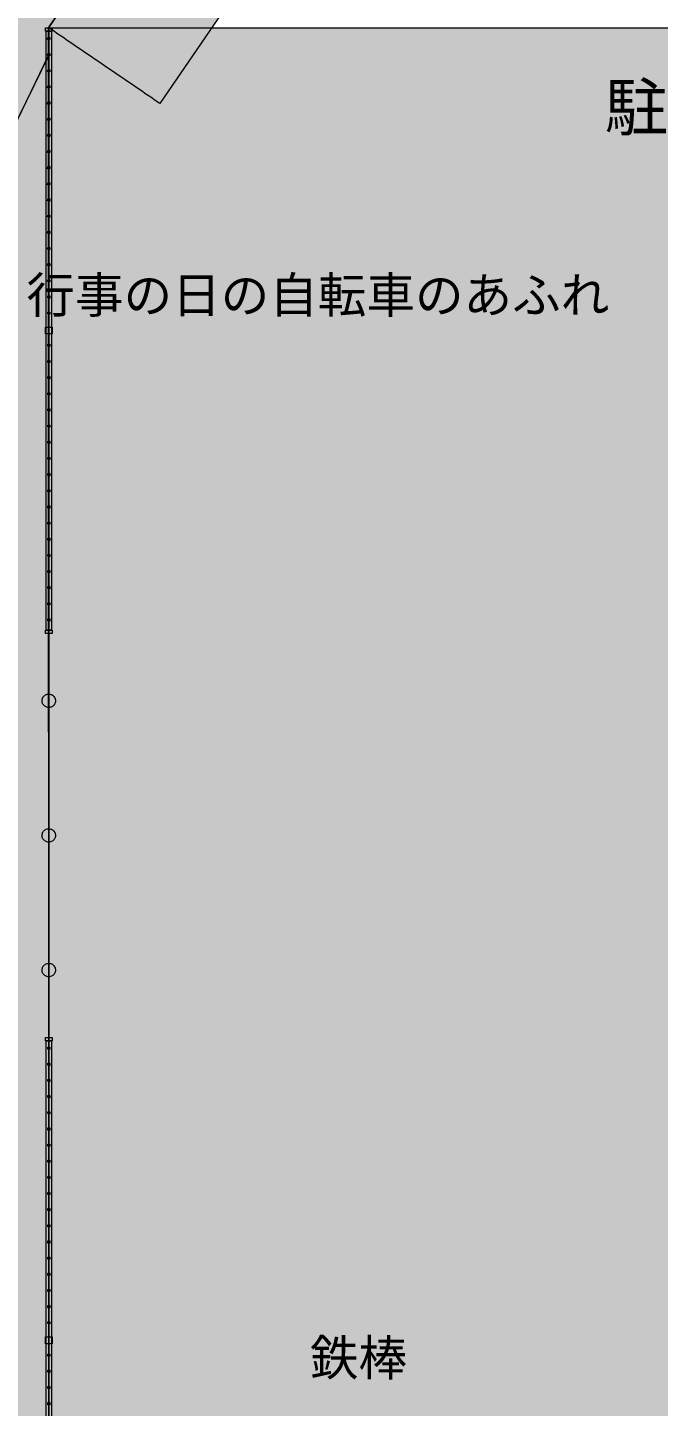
# Model space of a CAD drawing. Header units: millimetres. Extents: x -146962 to 322503, y -183624 to 284367.
# Drawn here: x 55445 to 60133, y 31159 to 41401 of the extents above; entities that cross this region are included whole.
import ezdxf

# ---------------------------------------------------------------- set-up
doc = ezdxf.new("R2010")
doc.units = ezdxf.units.MM
for name, color, linetype, lineweight in [('06_部屋の色', 8, 'Continuous', 0), ('30_敷地・外構', 8, 'Continuous', 9), ('60_部屋名・面積', 7, 'Continuous', 13)]:
    doc.layers.add(name, color=color, linetype=linetype, lineweight=lineweight)
doc.styles.add('JP', font='NotoSansCJKjp-Regular.otf')

msp = doc.modelspace()

# ---------------------------------------------------------------- hatches: boundary and pattern name
at = {"layer": '06_部屋の色'}
msp.add_hatch(color=8, dxfattribs=at).paths.add_polyline_path([(55602, 41399), (72499, 66190), (73325, 65623), (56429, 40831)])
at = {"layer": '30_敷地・外構'}
h = msp.add_hatch(color=8, dxfattribs=at)
h.paths.add_polyline_path([(-146962, 100544), (-108820, 189230), (-89283, 219877), (-87725, 222013), (-1960, 282350), (173184, 284367), (239072, 242938), (278732, 206219), (322503, 161507), (317095, -23425), (276188, -120904), (271912, -124752), (168970, -173180), (164529, -174704), (127796, -180333), (116091, -181839), (95830, -183624), (64542, -179082), (39436, -174835), (16841, -169718), (9303, -167782), (-59261, -128453), (-89342, -103738), (-132033, -30896), (-136480, -13512), (-141643, 9224), (-142349, 13012)])
h.paths.add_polyline_path([(85595, 85407), (55599, 41400), (55600, 29403), (10600, 29406), (10598, 1220), (163596, 1211), (163597, 29397), (118597, 29399), (118601, 85402)], flags=0)
h = msp.add_hatch(color=8, dxfattribs=at)
h.paths.add_polyline_path([(-122840, 122342), (-124832, 122200), (-125382, 127185), (-119143, 127611), (-110204, 126060), (-101386, 139829), (-111815, 146871), (-125387, 127191), (-128303, 127483), (-112865, 149880), (-97949, 139821), (-106558, 126363), (-96155, 124558), (-84181, 143578), (-81225, 142196), (-92705, 123956), (-85846, 122758), (-73839, 118944), (-70247, 120728), (-33699, 176217), (-24629, 169820), (-24100, 170888), (-27029, 174727), (-57116, 196500), (-72067, 207856), (-85148, 217060), (-84173, 218398), (-71137, 209025), (-56225, 197700), (-26154, 175940), (-20805, 169526), (-15970, 162255), (-12465, 158611), (-6134, 155824), (3424, 152451), (17670, 141847), (27443, 134457), (31782, 127735), (35710, 124737), (44841, 118867), (53137, 112269), (69058, 98454), (76931, 96076), (84316, 96975), (105584, 97704), (108980, 99628), (111620, 98947), (128503, 110998), (139073, 119227), (141070, 121111), (142079, 120500), (153772, 135698), (164346, 148204), (186381, 173802), (201679, 193130), (206641, 199176), (222524, 219930), (233590, 234002), (233380, 235652), (233479, 239339), (236017, 238953), (239434, 235443), (244858, 229058), (246428, 227145), (247785, 225733), (250143, 223717), (257187, 217859), (260140, 215050), (266581, 208738), (268525, 207422), (269565, 206786), (273555, 203995), (275243, 202635), (273766, 200330), (249472, 171828), (244460, 168467), (219590, 134888), (219281, 130289), (222309, 127382), (218328, 122378), (201013, 135474), (205076, 139748), (209934, 136395), (214219, 137154), (239075, 170297), (245309, 174359), (262141, 194027), (264348, 196656), (264229, 202071), (260868, 200548), (254364, 197480), (239220, 189107), (237483, 188497), (235341, 188181), (232949, 188066), (226535, 188210), (218404, 187803), (215398, 187511), (203373, 188731), (197600, 180155), (208370, 176073), (207498, 173759), (196008, 178107), (167764, 145281), (157252, 132853), (148185, 121295), (146164, 118673), (139513, 111902), (132794, 105977), (126709, 101170), (116615, 94169), (117216, 92845), (224067, 96365), (282091, 96336), (282085, 91837), (240329, 91869), (237220, 88796), (231844, 89407), (229114, 91872), (224145, 91875), (162162, 89837), (118595, 88297), (118595, 85402), (85595, 85407), (55599, 41400), (55599, 41185), (50893, 31639), (49834, 29018), (49720, 26021), (53022, -14688), (60478, -14422), (115138, -13511), (181453, -12083), (276538, -9682), (281614, -9606), (282929, -20581), (297016, -54962), (193104, -65584), (200361, -105231), (160998, -112555), (160161, -111647), (154190, -113445), (158337, -127436), (163073, -143732), (181853, -141520), (205595, -139015), (210124, -137839), (211550, -143661), (206667, -144936), (182518, -147474), (139395, -153205), (83173, -161461), (44137, -168144), (40406, -169927), (39608, -168897), (39070, -161841), (42125, -161348), (68065, -156897), (70645, -152915), (66737, -133729), (64071, -132402), (26005, -137992), (24370, -139710), (28757, -161918), (24809, -162567), (19137, -133831), (8512, -91546), (28215, -85921), (53537, -79663), (55226, -77298), (49956, -51470), (48593, -51027), (9510, -63985), (-19962, -72602), (-21528, -75423), (-6279, -135803), (-3999, -137744), (7150, -135421), (8162, -140310), (-6567, -143375), (-10374, -144379), (-11854, -139604), (-10624, -136902), (-26629, -73581), (-48815, -79462), (-49837, -81182), (-40029, -120653), (-44856, -121939), (-56410, -124323), (-57251, -121436), (-45576, -119031), (-56089, -76730), (-39531, -72346), (-37923, -68894), (-46709, -35631), (-102000, -43658), (-105929, -33122), (-46872, -24546), (-1154, -19167), (27095, -16439), (42358, -15519), (38408, 25464), (-22859, 20441), (-23717, 21532), (-60469, 18590), (-102973, 14487), (-124083, 12096), (-119214, -9343), (-114511, -27726), (-127364, -28973), (-131620, -12338), (-136746, 10236), (-137373, 13602), (-126279, 19582), (-125070, 17897), (-123155, 16402), (-105268, 18774), (-104118, 19689), (-93960, 78887), (-95519, 80946), (-111933, 83204), (-124616, 83581), (-136706, 82580), (-139787, 86332), (-124722, 87569), (-111598, 87186), (-94975, 84902), (-92612, 86731), (-87794, 114846), (-89223, 117261)])
h.paths.add_polyline_path([(225182, -56783), (284989, -50673), (287562, -46378), (277941, -22905), (275078, -20717), (216863, -22176), (215664, -23104), (222063, -54340)], flags=0)
h.paths.add_polyline_path([(145209, -145838), (157735, -144361), (152794, -129298), (148705, -115096), (137911, -118346), (143251, -144536)], flags=0)
h.paths.add_polyline_path([(136284, -110372), (138299, -112052), (159905, -106658), (191999, -100688), (193135, -99034), (190969, -87200), (189289, -86594), (135556, -97036), (133840, -98421)], flags=0)
h.paths.add_polyline_path([(195030, -59862), (216356, -57682), (217593, -54905), (211268, -24011), (208840, -22386), (186398, -22950), (184934, -24919), (191038, -56316)], flags=0)
h.paths.add_polyline_path([(132544, -92039), (134797, -93114), (188522, -82666), (189881, -81278), (187580, -68699), (185199, -67623), (131889, -79028), (130194, -80532)], flags=0)
h.paths.add_polyline_path([(102465, -104937), (111199, -148494), (113544, -150947), (137191, -147470), (138854, -145428), (122666, -66131), (119622, -64605), (97267, -69109), (95375, -71198)], flags=0)
h.paths.add_polyline_path([(128809, -73747), (131053, -75123), (184162, -63762), (186036, -61148), (183557, -50881), (180348, -48904), (128824, -59813), (126498, -62400)], flags=0)
h.paths.add_polyline_path([(63486, -77828), (78685, -152327), (83334, -155386), (105358, -152150), (107284, -149246), (98548, -105738), (91864, -73932), (87711, -71038), (65111, -75591)], flags=0)
h.paths.add_polyline_path([(118963, -25496), (124624, -53258), (126594, -54159), (180534, -42733), (181967, -41045), (179057, -26066), (176230, -23190), (120221, -24398)], flags=0)
h.paths.add_polyline_path([(58587, -53819), (61407, -67641), (63929, -69711), (118434, -58732), (120711, -56529), (118285, -44668), (115794, -43121), (60393, -51483)], flags=0)
h.paths.add_polyline_path([(46736, -85456), (43965, -88200), (52258, -127447), (55020, -128685), (63345, -127459), (64954, -125018), (56893, -85496), (54498, -83540)], flags=0)
h.paths.add_polyline_path([(14943, -96639), (20401, -118372), (22056, -124774), (23707, -131518), (25271, -133057), (46385, -129954), (48360, -125912), (40545, -88924), (37345, -87786), (29246, -89790), (17168, -93231)], flags=0)
h.paths.add_polyline_path([(54429, -33440), (56958, -45829), (59129, -47633), (115195, -39174), (116670, -36741), (114493, -26063), (112866, -24538), (61344, -25405)], flags=0)
h.paths.add_polyline_path([(235372, 230630), (225283, 217786), (209376, 197000), (205162, 190545), (215404, 189519), (218263, 189788), (226506, 190208), (232928, 190057), (235150, 190168), (237005, 190443), (238395, 190936), (253419, 199238), (260834, 203051), (264164, 204698), (264130, 206248), (257712, 212542), (254863, 215242), (247889, 221045), (245375, 223185), (243808, 224829), (242180, 226814), (238965, 230598)], flags=0)
h.paths.add_polyline_path([(40154, -26667), (27953, -27402), (5, -30088), (-41705, -35004), (-33405, -66437), (-29267, -69320), (-13378, -65474), (8112, -59196), (24963, -54124), (48878, -46196), (46431, -34216)], flags=0)
h.paths.add_polyline_path([(49749, -13568), (46401, 24617), (46356, 25022), (45934, 25762), (44759, 25638), (44615, 24324), (48074, -13712), (48399, -14089), (48716, -14273), (49597, -14189)], flags=0)
h.paths.add_polyline_path([(13313, 83539), (-11020, 81543), (-51867, 87357), (-49675, 101276), (-51862, 105662), (-80080, 114639), (-83002, 113216), (-98348, 23771), (-95271, 21401), (-67295, 24104), (-63732, 28825), (-58422, 59546), (-27098, 57308), (-23877, 56700), (-21883, 54553), (-22150, 52965), (-25677, 30137), (-23458, 27732), (20413, 31336), (31852, 33878), (45490, 35375), (47009, 38229), (50204, 43610), (51949, 46385), (57490, 53765), (66058, 64695), (66380, 65742), (67278, 67060), (66870, 67338), (66891, 67407), (64467, 69581), (76437, 85728), (72211, 88864), (70767, 90241), (69882, 90594), (68035, 91964), (67671, 91474), (65362, 92394), (54375, 101925), (50712, 100952), (39311, 81961)], flags=0)
h.paths.add_polyline_path([(12444, 134254), (-8795, 105401), (-11563, 90338), (-9670, 87668), (13248, 89539), (36045, 88158), (47154, 106671), (46396, 108693), (40761, 113176), (31691, 119010), (26565, 122909), (22234, 129625), (15465, 134741)], flags=0)
h.paths.add_polyline_path([(-26436, 51409), (-28724, 53421), (-53473, 55192), (-55383, 53692), (-59796, 28142), (-57139, 25019), (-32200, 27021), (-29883, 29065)], flags=0)
h.paths.add_polyline_path([(-17578, 90718), (-14442, 107850), (7616, 137814), (5557, 142137), (90, 146204), (-9026, 149430), (-12217, 147378), (-42765, 106598), (-44666, 94551), (-42881, 92133), (-20518, 88952)], flags=0)
h.paths.add_polyline_path([(-67942, 117884), (-67357, 116880), (-50453, 111510), (-44925, 114539), (-13829, 156074), (-19709, 162068), (-31002, 170041), (-33951, 169484)], flags=0)
at = {"layer": '30_敷地・外構', "true_color": 0xefe9de}
for points in [[(55602, 41395), (55603, 40399), (55603, 37900), (55603, 36650), (55603, 35401), (55603, 34151), (55603, 32901), (55603, 30402), (55487, 29402), (54902, 29402), (54318, 29403), (53148, 29403), (51979, 29403), (50810, 29403), (50226, 29403), (50048, 29543), (50142, 29775), (50237, 30008), (50331, 30241), (50425, 30474), (50519, 30707), (50613, 30940), (50707, 31173), (50801, 31406), (50895, 31639), (51876, 33627), (52366, 34622), (52856, 35616), (53346, 36610), (53836, 37605), (54327, 38599), (54817, 39593), (55307, 40587), (55601, 41193), (55602, 41260), (55602, 41327)], [(55603, 38399), (55603, 39399), (55602, 40399), (55602, 41399), (59602, 41399), (60602, 41399), (65601, 41400), (66601, 41400), (67601, 41400), (67601, 40400), (67601, 39400), (67601, 38400), (67602, 37400), (67602, 36400), (67602, 35400), (67602, 34400), (67602, 33401), (67602, 31401), (67602, 30401), (67602, 29401), (66602, 29401), (65602, 29401), (63602, 29401), (62602, 29401), (61603, 29401), (60603, 29401), (59603, 29400), (57603, 29400), (55603, 29400), (55603, 37399)]]:
    msp.add_hatch(color=8, dxfattribs=at).paths.add_polyline_path(points)

# ---------------------------------------------------------------- linework, layer by layer
at = {"layer": '30_敷地・外構'}
for points in [[(224145, 91875), (162162, 89837), (118595, 88297), (118595, 85402), (85595, 85407), (55599, 41400), (55599, 41185), (50893, 31639), (49834, 29018), (49720, 26021), (53022, -14688), (60478, -14422), (115138, -13511), (181453, -12083)], [(85595, 85407), (55599, 41400), (55600, 29403), (10600, 29406), (10598, 1220), (163596, 1211), (163597, 29397), (118597, 29399), (118601, 85402), (85595, 85407)], [(118598, 85399), (118594, 29396), (55603, 29400), (55602, 41399), (85596, 85404), (118598, 85399)], [(55602, 41399), (56306, 42432), (57010, 43465), (57714, 44498), (58419, 45531), (59123, 46564), (59827, 47596), (60531, 48629), (61235, 49662), (61939, 50695), (62643, 51728), (63347, 52761), (64051, 53794), (64755, 54827), (65459, 55859), (66163, 56892)], [(57133, 41869), (56429, 40836), (56394, 40859), (56360, 40883), (56325, 40906), (56291, 40930), (56257, 40953), (56222, 40977), (56188, 41000), (56153, 41024), (56119, 41047), (56084, 41071), (56050, 41094), (56016, 41117), (55981, 41141), (55947, 41164), (55912, 41188), (55878, 41211), (55843, 41235), (55809, 41258), (55775, 41282), (55740, 41305), (55706, 41329), (55671, 41352), (55637, 41376), (55602, 41399)], [(55602, 41395), (55603, 40399), (55603, 37900), (55603, 36650), (55603, 35401), (55603, 34151), (55603, 32901), (55603, 30402), (55487, 29402), (54902, 29402)], [(55307, 40587), (55601, 41193), (55602, 41260), (55602, 41327), (55602, 41395)], [(55577, 41379), (55577, 41381), (55577, 41384), (55577, 41386), (55577, 41390), (55577, 41392), (55577, 41394), (55577, 41396), (55577, 41398), (55577, 41400), (55582, 41400), (55586, 41400), (55590, 41400), (55594, 41400), (55602, 41400), (55607, 41400), (55611, 41400), (55615, 41400), (55619, 41400), (55623, 41400), (55627, 41400), (55627, 41398), (55627, 41396), (55627, 41394), (55627, 41392), (55627, 41388), (55627, 41386), (55627, 41381), (55627, 41379), (55627, 41375), (55623, 41375), (55619, 41375), (55615, 41375), (55611, 41375), (55607, 41375), (55602, 41375), (55598, 41375), (55594, 41375), (55590, 41375), (55586, 41375), (55582, 41375), (55577, 41375), (55577, 41379)], [(55603, 38399), (55603, 39399), (55602, 40399), (55602, 41399), (59602, 41399), (60602, 41399), (65601, 41400), (66601, 41400), (67601, 41400), (67601, 40400), (67601, 39400), (67601, 38400), (67602, 37400), (67602, 36400), (67602, 35400), (67602, 34400), (67602, 33401), (67602, 31401), (67602, 30401)], [(55599, 41375), (55602, 41375), (55609, 41375), (55612, 41375), (55616, 41375), (55622, 41375), (55622, 41004), (55622, 40634), (55622, 40263), (55623, 39892), (55623, 39521), (55623, 39150), (55623, 38779), (55623, 38409), (55623, 38038), (55623, 37667), (55623, 37296), (55623, 36925), (55603, 36925), (55599, 36925), (55596, 36925), (55583, 36925), (55583, 37296), (55582, 41375), (55589, 41375), (55592, 41375), (55596, 41375), (55599, 41375)], [(55599, 41375), (55602, 41375), (55609, 41375), (55612, 41375), (55616, 41375), (55622, 41375), (55622, 41004), (55622, 40634), (55622, 40263), (55623, 39892), (55623, 39521), (55623, 39150), (55623, 38779), (55623, 38409), (55623, 38038), (55623, 37667), (55623, 37296), (55623, 36925), (55603, 36925), (55599, 36925), (55596, 36925), (55583, 36925), (55583, 37296), (55582, 41375), (55589, 41375), (55592, 41375), (55596, 41375), (55599, 41375)], [(55594, 41312), (55594, 41315), (55596, 41328), (55597, 41328), (55598, 41328), (55601, 41328), (55602, 41328), (55604, 41328), (55606, 41328), (55608, 41328), (55609, 41328), (55610, 41328), (55610, 41327), (55610, 41326), (55610, 41323), (55610, 41322), (55610, 41315), (55610, 41314), (55610, 41312), (55609, 41312), (55608, 41312), (55606, 41312), (55605, 41312), (55604, 41312), (55602, 41312), (55601, 41312), (55598, 41312), (55597, 41312), (55596, 41312), (55594, 41312)], [(55601, 41208), (55602, 41208), (55608, 41208), (55609, 41208), (55610, 41208), (55610, 41204), (55610, 41203), (55610, 41202), (55610, 41200), (55610, 41192), (55594, 41194), (55596, 41208), (55597, 41208), (55598, 41208), (55601, 41208)], [(55601, 41088), (55604, 41088), (55605, 41088), (55608, 41088), (55609, 41088), (55610, 41088), (55610, 41087), (55610, 41086), (55610, 41084), (55610, 41083), (55610, 41082), (55610, 41079), (55610, 41078), (55610, 41076), (55610, 41075), (55610, 41074), (55610, 41072), (55594, 41074), (55596, 41088), (55597, 41088), (55598, 41088), (55600, 41088), (55601, 41088)], [(55594, 40952), (55594, 40955), (55596, 40968), (55597, 40968), (55598, 40968), (55600, 40968), (55601, 40968), (55604, 40968), (55605, 40968), (55608, 40968), (55609, 40968), (55610, 40968), (55610, 40962), (55610, 40958), (55610, 40952), (55609, 40952), (55608, 40952), (55605, 40952), (55604, 40952), (55602, 40952), (55601, 40952), (55598, 40952), (55597, 40952), (55596, 40952), (55594, 40952)], [(55594, 40832), (55594, 40835), (55596, 40848), (55597, 40848), (55598, 40848), (55600, 40848), (55601, 40848), (55602, 40848), (55604, 40848), (55608, 40848), (55609, 40848), (55610, 40848), (55610, 40844), (55610, 40843), (55610, 40842), (55610, 40840), (55610, 40839), (55610, 40836), (55610, 40832), (55609, 40832), (55608, 40832), (55606, 40832), (55605, 40832), (55602, 40832), (55601, 40832), (55600, 40832), (55598, 40832), (55597, 40832), (55596, 40832), (55594, 40832)], [(55602, 40728), (55604, 40728), (55606, 40728), (55608, 40728), (55610, 40728), (55610, 40726), (55610, 40724), (55610, 40723), (55610, 40722), (55610, 40720), (55610, 40719), (55610, 40718), (55610, 40716), (55610, 40715), (55610, 40712), (55594, 40714), (55596, 40728), (55597, 40728), (55598, 40728), (55602, 40728)], [(55601, 40608), (55602, 40608), (55604, 40608), (55605, 40608), (55606, 40608), (55608, 40608), (55609, 40608), (55610, 40608), (55610, 40606), (55610, 40604), (55610, 40602), (55610, 40599), (55610, 40598), (55610, 40596), (55610, 40595), (55610, 40592), (55594, 40594), (55596, 40608), (55597, 40608), (55598, 40608), (55600, 40608), (55601, 40608)], [(55601, 40488), (55602, 40488), (55604, 40488), (55605, 40488), (55608, 40488), (55609, 40488), (55610, 40488), (55610, 40483), (55610, 40482), (55610, 40480), (55610, 40479), (55610, 40472), (55594, 40474), (55596, 40488), (55597, 40488), (55598, 40488), (55600, 40488), (55601, 40488)], [(55594, 40352), (55594, 40355), (55596, 40368), (55597, 40368), (55601, 40368), (55602, 40368), (55604, 40368), (55606, 40368), (55608, 40368), (55609, 40368), (55610, 40368), (55610, 40367), (55610, 40364), (55610, 40363), (55610, 40362), (55610, 40360), (55610, 40359), (55610, 40358), (55610, 40354), (55610, 40352), (55609, 40352), (55608, 40352), (55605, 40352), (55604, 40352), (55601, 40352), (55600, 40352), (55598, 40352), (55597, 40352), (55596, 40352), (55594, 40352)], [(55594, 40232), (55594, 40235), (55596, 40248), (55597, 40248), (55598, 40248), (55601, 40248), (55602, 40248), (55604, 40248), (55605, 40248), (55606, 40248), (55608, 40248), (55609, 40248), (55610, 40248), (55610, 40247), (55610, 40246), (55610, 40244), (55610, 40243), (55610, 40242), (55610, 40239), (55610, 40238), (55610, 40236), (55610, 40235), (55610, 40234), (55610, 40232), (55609, 40232), (55608, 40232), (55606, 40232), (55605, 40232), (55604, 40232), (55602, 40232), (55601, 40232), (55598, 40232), (55597, 40232), (55596, 40232), (55594, 40232)], [(55601, 40128), (55602, 40128), (55608, 40128), (55609, 40128), (55610, 40128), (55610, 40127), (55610, 40122), (55610, 40120), (55610, 40116), (55610, 40115), (55610, 40112), (55594, 40114), (55596, 40128), (55598, 40128), (55601, 40128)], [(55601, 40008), (55604, 40008), (55605, 40008), (55607, 40008), (55608, 40008), (55609, 40008), (55610, 40008), (55610, 40004), (55610, 40003), (55610, 40002), (55610, 40000), (55610, 39998), (55610, 39992), (55594, 39994), (55596, 40008), (55597, 40008), (55598, 40008), (55600, 40008), (55601, 40008)], [(55601, 39888), (55603, 39888), (55607, 39888), (55608, 39888), (55609, 39888), (55610, 39888), (55610, 39887), (55610, 39886), (55610, 39884), (55610, 39883), (55610, 39876), (55610, 39875), (55610, 39872), (55594, 39874), (55596, 39888), (55597, 39888), (55598, 39888), (55600, 39888), (55601, 39888)], [(55601, 39768), (55603, 39768), (55604, 39768), (55605, 39768), (55609, 39768), (55610, 39768), (55610, 39767), (55610, 39766), (55610, 39764), (55610, 39763), (55610, 39762), (55610, 39754), (55610, 39752), (55594, 39754), (55596, 39768), (55597, 39768), (55598, 39768), (55600, 39768), (55601, 39768)], [(55601, 39648), (55604, 39648), (55607, 39648), (55608, 39648), (55609, 39648), (55610, 39648), (55610, 39647), (55610, 39646), (55610, 39644), (55610, 39643), (55610, 39642), (55610, 39640), (55610, 39635), (55610, 39634), (55610, 39632), (55594, 39634), (55596, 39648), (55597, 39648), (55598, 39648), (55601, 39648)], [(55601, 39528), (55603, 39528), (55604, 39528), (55605, 39528), (55607, 39528), (55608, 39528), (55609, 39528), (55610, 39528), (55610, 39527), (55610, 39526), (55610, 39524), (55610, 39523), (55610, 39518), (55610, 39516), (55610, 39512), (55594, 39514), (55596, 39528), (55597, 39528), (55598, 39528), (55601, 39528)], [(55604, 39408), (55605, 39408), (55607, 39408), (55608, 39408), (55611, 39408), (55611, 39407), (55611, 39406), (55611, 39402), (55611, 39400), (55611, 39395), (55611, 39394), (55611, 39392), (55595, 39394), (55596, 39408), (55597, 39408), (55599, 39408), (55600, 39408), (55604, 39408)], [(55601, 39288), (55603, 39288), (55605, 39288), (55607, 39288), (55608, 39288), (55609, 39288), (55611, 39288), (55611, 39284), (55611, 39283), (55611, 39282), (55611, 39280), (55611, 39279), (55611, 39272), (55595, 39274), (55596, 39288), (55597, 39288), (55599, 39288), (55600, 39288), (55601, 39288)], [(55578, 39154), (55578, 39159), (55578, 39163), (55578, 39167), (55578, 39171), (55578, 39175), (55582, 39175), (55586, 39175), (55590, 39175), (55603, 39175), (55607, 39175), (55611, 39175), (55615, 39175), (55619, 39175), (55623, 39175), (55628, 39175), (55628, 39171), (55628, 39167), (55628, 39163), (55628, 39159), (55628, 39154), (55628, 39150), (55628, 39146), (55628, 39142), (55628, 39138), (55628, 39134), (55628, 39129), (55628, 39125), (55623, 39125), (55619, 39125), (55611, 39125), (55607, 39125), (55603, 39125), (55598, 39125), (55594, 39125), (55590, 39125), (55586, 39125), (55582, 39125), (55578, 39125), (55578, 39134), (55578, 39138), (55578, 39142), (55578, 39150), (55578, 39154)], [(55604, 39048), (55605, 39048), (55607, 39048), (55609, 39048), (55611, 39048), (55611, 39047), (55611, 39046), (55611, 39044), (55611, 39043), (55611, 39038), (55611, 39036), (55611, 39035), (55611, 39034), (55611, 39032), (55595, 39034), (55596, 39048), (55597, 39048), (55599, 39048), (55600, 39048), (55604, 39048)], [(55601, 38928), (55603, 38928), (55604, 38928), (55608, 38928), (55609, 38928), (55611, 38928), (55611, 38922), (55611, 38920), (55611, 38914), (55611, 38912), (55595, 38914), (55596, 38928), (55597, 38928), (55599, 38928), (55601, 38928)], [(55601, 38808), (55603, 38808), (55605, 38808), (55607, 38808), (55608, 38808), (55609, 38808), (55611, 38808), (55611, 38807), (55611, 38799), (55611, 38792), (55595, 38794), (55596, 38808), (55597, 38808), (55599, 38808), (55601, 38808)], [(55595, 38672), (55595, 38675), (55596, 38688), (55597, 38688), (55599, 38688), (55601, 38688), (55603, 38688), (55604, 38688), (55607, 38688), (55608, 38688), (55609, 38688), (55611, 38688), (55611, 38686), (55611, 38684), (55611, 38676), (55611, 38675), (55611, 38674), (55611, 38672), (55609, 38672), (55607, 38672), (55604, 38672), (55603, 38672), (55601, 38672), (55600, 38672), (55599, 38672), (55597, 38672), (55596, 38672), (55595, 38672)], [(55603, 38568), (55605, 38568), (55607, 38568), (55608, 38568), (55609, 38568), (55611, 38568), (55611, 38552), (55595, 38554), (55596, 38568), (55597, 38568), (55599, 38568), (55600, 38568), (55603, 38568)], [(55603, 38448), (55604, 38448), (55607, 38448), (55608, 38448), (55611, 38448), (55611, 38443), (55611, 38442), (55611, 38440), (55611, 38439), (55611, 38438), (55611, 38436), (55611, 38432), (55595, 38434), (55596, 38448), (55597, 38448), (55599, 38448), (55603, 38448)], [(55603, 38328), (55604, 38328), (55607, 38328), (55608, 38328), (55609, 38328), (55611, 38328), (55611, 38327), (55611, 38326), (55611, 38324), (55611, 38323), (55611, 38322), (55611, 38320), (55611, 38319), (55611, 38318), (55611, 38316), (55611, 38314), (55611, 38312), (55595, 38314), (55596, 38328), (55597, 38328), (55599, 38328), (55600, 38328), (55603, 38328)], [(55603, 29400), (55603, 37399), (55603, 38399)], [(55601, 38208), (55603, 38208), (55604, 38208), (55607, 38208), (55608, 38208), (55609, 38208), (55611, 38208), (55611, 38207), (55611, 38206), (55611, 38203), (55611, 38202), (55611, 38200), (55611, 38199), (55611, 38198), (55611, 38195), (55611, 38194), (55611, 38192), (55595, 38194), (55596, 38208), (55599, 38208), (55600, 38208), (55601, 38208)], [(55601, 38088), (55603, 38088), (55604, 38088), (55607, 38088), (55608, 38088), (55609, 38088), (55611, 38088), (55611, 38087), (55611, 38086), (55611, 38083), (55611, 38082), (55611, 38080), (55611, 38079), (55611, 38078), (55611, 38076), (55611, 38075), (55611, 38074), (55611, 38072), (55595, 38074), (55596, 38088), (55597, 38088), (55599, 38088), (55601, 38088)], [(55595, 37952), (55595, 37955), (55596, 37968), (55597, 37968), (55599, 37968), (55600, 37968), (55603, 37968), (55604, 37968), (55605, 37968), (55607, 37968), (55608, 37968), (55609, 37968), (55611, 37968), (55611, 37963), (55611, 37962), (55611, 37959), (55611, 37952), (55609, 37952), (55608, 37952), (55607, 37952), (55605, 37952), (55604, 37952), (55603, 37952), (55601, 37952), (55600, 37952), (55597, 37952), (55596, 37952), (55595, 37952)], [(55595, 37832), (55595, 37835), (55596, 37848), (55597, 37848), (55600, 37848), (55601, 37848), (55603, 37848), (55604, 37848), (55607, 37848), (55608, 37848), (55611, 37848), (55611, 37846), (55611, 37844), (55611, 37843), (55611, 37842), (55611, 37835), (55611, 37834), (55611, 37832), (55609, 37832), (55608, 37832), (55607, 37832), (55605, 37832), (55604, 37832), (55603, 37832), (55601, 37832), (55600, 37832), (55599, 37832), (55596, 37832), (55595, 37832)], [(55595, 37712), (55595, 37715), (55596, 37728), (55597, 37728), (55600, 37728), (55601, 37728), (55603, 37728), (55604, 37728), (55605, 37728), (55607, 37728), (55608, 37728), (55609, 37728), (55611, 37728), (55611, 37726), (55611, 37724), (55611, 37723), (55611, 37722), (55611, 37720), (55611, 37719), (55611, 37718), (55611, 37716), (55611, 37715), (55611, 37712), (55609, 37712), (55608, 37712), (55605, 37712), (55604, 37712), (55603, 37712), (55601, 37712), (55600, 37712), (55599, 37712), (55597, 37712), (55596, 37712), (55595, 37712)], [(55603, 37608), (55604, 37608), (55605, 37608), (55608, 37608), (55609, 37608), (55611, 37608), (55611, 37600), (55611, 37599), (55611, 37596), (55611, 37592), (55595, 37594), (55596, 37608), (55597, 37608), (55599, 37608), (55600, 37608), (55603, 37608)], [(55601, 37488), (55603, 37488), (55604, 37488), (55607, 37488), (55608, 37488), (55609, 37488), (55611, 37488), (55611, 37484), (55611, 37483), (55611, 37482), (55611, 37480), (55611, 37478), (55611, 37476), (55611, 37475), (55611, 37474), (55611, 37472), (55595, 37474), (55596, 37488), (55597, 37488), (55600, 37488), (55601, 37488)], [(55601, 37368), (55603, 37368), (55605, 37368), (55607, 37368), (55608, 37368), (55609, 37368), (55611, 37368), (55611, 37364), (55611, 37363), (55611, 37362), (55611, 37360), (55611, 37352), (55595, 37354), (55596, 37368), (55597, 37368), (55599, 37368), (55600, 37368), (55601, 37368)], [(55601, 37248), (55603, 37248), (55604, 37248), (55605, 37248), (55607, 37248), (55608, 37248), (55609, 37248), (55611, 37248), (55611, 37247), (55611, 37246), (55611, 37243), (55611, 37242), (55611, 37240), (55611, 37239), (55611, 37238), (55611, 37236), (55611, 37235), (55611, 37234), (55611, 37232), (55595, 37234), (55596, 37248), (55597, 37248), (55599, 37248), (55601, 37248)], [(55601, 37128), (55603, 37128), (55604, 37128), (55605, 37128), (55607, 37128), (55608, 37128), (55611, 37128), (55611, 37122), (55611, 37120), (55611, 37114), (55611, 37112), (55595, 37114), (55596, 37128), (55597, 37128), (55601, 37128)], [(55601, 37008), (55603, 37008), (55605, 37008), (55607, 37008), (55608, 37008), (55609, 37008), (55611, 37008), (55611, 37004), (55611, 37003), (55611, 37002), (55611, 37000), (55611, 36992), (55595, 36994), (55596, 37008), (55597, 37008), (55599, 37008), (55600, 37008), (55601, 37008)], [(55578, 36913), (55578, 36915), (55578, 36919), (55578, 36921), (55578, 36923), (55578, 36925), (55582, 36925), (55586, 36925), (55590, 36925), (55594, 36925), (55598, 36925), (55607, 36925), (55611, 36925), (55615, 36925), (55619, 36925), (55624, 36925), (55628, 36925), (55628, 36923), (55628, 36921), (55628, 36919), (55628, 36917), (55628, 36913), (55628, 36909), (55628, 36906), (55628, 36904), (55628, 36902), (55628, 36900), (55624, 36900), (55619, 36900), (55615, 36900), (55611, 36900), (55607, 36900), (55603, 36900), (55598, 36900), (55594, 36900), (55590, 36900), (55582, 36900), (55578, 36900), (55578, 36902), (55578, 36904), (55578, 36909), (55578, 36911), (55578, 36913)], [(55560, 36426), (55564, 36431), (55568, 36436), (55572, 36440), (55578, 36444), (55584, 36447), (55590, 36449), (55597, 36450), (55604, 36450), (55611, 36450), (55617, 36448), (55623, 36446), (55629, 36443), (55634, 36439), (55638, 36435), (55642, 36431), (55646, 36425), (55649, 36419), (55651, 36413), (55652, 36406), (55653, 36399), (55652, 36392), (55651, 36386), (55648, 36380), (55645, 36374), (55642, 36369), (55638, 36365), (55633, 36360), (55628, 36357), (55622, 36354), (55615, 36352), (55608, 36351), (55601, 36350), (55595, 36351), (55588, 36352), (55582, 36355), (55577, 36358), (55572, 36361), (55567, 36365), (55563, 36370), (55559, 36375), (55556, 36381), (55554, 36388), (55553, 36395), (55553, 36401), (55553, 36408), (55555, 36415), (55557, 36421), (55560, 36426)], [(55560, 35426), (55564, 35431), (55568, 35436), (55572, 35440), (55578, 35444), (55584, 35447), (55590, 35449), (55597, 35450), (55604, 35450), (55611, 35450), (55617, 35448), (55623, 35446), (55629, 35443), (55634, 35439), (55638, 35435), (55642, 35431), (55646, 35425), (55649, 35419), (55651, 35413), (55652, 35406), (55653, 35399), (55652, 35392), (55651, 35386), (55648, 35380), (55645, 35374), (55642, 35369), (55638, 35365), (55633, 35360), (55628, 35357), (55622, 35354), (55615, 35352), (55608, 35351), (55602, 35350), (55595, 35351), (55588, 35352), (55582, 35355), (55577, 35358), (55572, 35361), (55567, 35365), (55563, 35370), (55559, 35375), (55556, 35381), (55554, 35388), (55553, 35395), (55553, 35401), (55553, 35408), (55555, 35415), (55557, 35421), (55560, 35426)], [(55560, 34426), (55564, 34431), (55568, 34436), (55572, 34440), (55578, 34444), (55584, 34447), (55590, 34449), (55597, 34450), (55604, 34450), (55611, 34450), (55617, 34448), (55623, 34446), (55629, 34443), (55634, 34439), (55638, 34435), (55643, 34431), (55646, 34425), (55649, 34419), (55651, 34413), (55652, 34406), (55653, 34399), (55652, 34392), (55651, 34386), (55648, 34380), (55645, 34374), (55642, 34369), (55638, 34365), (55633, 34360), (55628, 34357), (55622, 34354), (55615, 34352), (55608, 34351), (55602, 34350), (55595, 34351), (55588, 34352), (55582, 34355), (55577, 34358), (55572, 34361), (55567, 34365), (55563, 34370), (55559, 34375), (55557, 34381), (55554, 34388), (55553, 34395), (55553, 34401), (55553, 34408), (55555, 34415), (55557, 34421), (55560, 34426)], [(55578, 33879), (55578, 33881), (55578, 33884), (55578, 33886), (55578, 33890), (55578, 33892), (55578, 33896), (55578, 33898), (55578, 33900), (55582, 33900), (55586, 33900), (55590, 33900), (55594, 33900), (55599, 33900), (55603, 33900), (55607, 33900), (55611, 33900), (55615, 33900), (55620, 33900), (55624, 33900), (55628, 33900), (55628, 33898), (55628, 33896), (55628, 33894), (55628, 33888), (55628, 33886), (55628, 33884), (55628, 33881), (55628, 33879), (55628, 33877), (55628, 33875), (55624, 33875), (55611, 33875), (55607, 33875), (55599, 33875), (55594, 33875), (55590, 33875), (55586, 33875), (55582, 33875), (55578, 33875), (55578, 33879)], [(55583, 31650), (55583, 32021), (55583, 32763), (55583, 33504), (55583, 33875), (55590, 33875), (55593, 33875), (55600, 33875), (55603, 33875), (55606, 33875), (55610, 33875), (55613, 33875), (55616, 33875), (55623, 33875), (55623, 33504), (55623, 32763), (55623, 32021), (55623, 31279), (55623, 30909)], [(55583, 31650), (55583, 32021), (55583, 32763), (55583, 33504), (55583, 33875), (55590, 33875), (55593, 33875), (55600, 33875), (55603, 33875), (55606, 33875), (55610, 33875), (55613, 33875), (55616, 33875), (55623, 33875), (55623, 33504), (55623, 32763), (55623, 32021), (55623, 31279), (55623, 30909)], [(55595, 33812), (55595, 33815), (55596, 33828), (55598, 33828), (55600, 33828), (55602, 33828), (55603, 33828), (55604, 33828), (55606, 33828), (55607, 33828), (55608, 33828), (55610, 33828), (55611, 33828), (55611, 33824), (55611, 33823), (55611, 33822), (55611, 33820), (55611, 33819), (55611, 33818), (55611, 33812), (55610, 33812), (55608, 33812), (55607, 33812), (55604, 33812), (55603, 33812), (55602, 33812), (55600, 33812), (55599, 33812), (55598, 33812), (55596, 33812), (55595, 33812)], [(55602, 33708), (55603, 33708), (55604, 33708), (55606, 33708), (55607, 33708), (55610, 33708), (55611, 33708), (55611, 33707), (55611, 33706), (55611, 33704), (55611, 33695), (55611, 33694), (55611, 33692), (55595, 33694), (55596, 33708), (55598, 33708), (55599, 33708), (55600, 33708), (55602, 33708)], [(55602, 33588), (55603, 33588), (55604, 33588), (55606, 33588), (55607, 33588), (55608, 33588), (55610, 33588), (55611, 33588), (55611, 33587), (55611, 33586), (55611, 33584), (55611, 33583), (55611, 33582), (55611, 33580), (55611, 33579), (55611, 33578), (55611, 33575), (55611, 33574), (55611, 33572), (55595, 33574), (55596, 33588), (55598, 33588), (55599, 33588), (55600, 33588), (55602, 33588)], [(55602, 33468), (55603, 33468), (55606, 33468), (55607, 33468), (55608, 33468), (55610, 33468), (55611, 33468), (55611, 33459), (55611, 33458), (55611, 33452), (55595, 33454), (55596, 33468), (55598, 33468), (55600, 33468), (55602, 33468)], [(55602, 33348), (55603, 33348), (55604, 33348), (55607, 33348), (55608, 33348), (55610, 33348), (55611, 33348), (55611, 33347), (55611, 33346), (55611, 33344), (55611, 33342), (55611, 33340), (55611, 33339), (55611, 33336), (55611, 33335), (55611, 33334), (55611, 33332), (55595, 33334), (55596, 33348), (55598, 33348), (55600, 33348), (55602, 33348)], [(55595, 33212), (55595, 33215), (55596, 33228), (55598, 33228), (55600, 33228), (55602, 33228), (55604, 33228), (55607, 33228), (55608, 33228), (55611, 33228), (55611, 33226), (55611, 33224), (55611, 33223), (55611, 33222), (55611, 33216), (55611, 33215), (55611, 33212), (55610, 33212), (55608, 33212), (55607, 33212), (55606, 33212), (55604, 33212), (55603, 33212), (55602, 33212), (55599, 33212), (55598, 33212), (55596, 33212), (55595, 33212)], [(55595, 33092), (55595, 33095), (55596, 33108), (55598, 33108), (55599, 33108), (55602, 33108), (55603, 33108), (55604, 33108), (55607, 33108), (55608, 33108), (55610, 33108), (55611, 33108), (55611, 33103), (55611, 33102), (55611, 33100), (55611, 33099), (55611, 33098), (55611, 33096), (55611, 33092), (55610, 33092), (55608, 33092), (55607, 33092), (55603, 33092), (55602, 33092), (55599, 33092), (55598, 33092), (55596, 33092), (55595, 33092)], [(55602, 32988), (55603, 32988), (55604, 32988), (55606, 32988), (55607, 32988), (55608, 32988), (55610, 32988), (55611, 32988), (55611, 32987), (55611, 32986), (55611, 32984), (55611, 32983), (55611, 32982), (55611, 32980), (55611, 32979), (55611, 32978), (55611, 32976), (55611, 32975), (55611, 32974), (55611, 32972), (55595, 32974), (55596, 32988), (55598, 32988), (55599, 32988), (55602, 32988)], [(55602, 32868), (55604, 32868), (55606, 32868), (55608, 32868), (55610, 32868), (55611, 32868), (55611, 32864), (55611, 32863), (55611, 32862), (55611, 32860), (55611, 32859), (55611, 32858), (55611, 32856), (55611, 32852), (55595, 32854), (55596, 32868), (55598, 32868), (55599, 32868), (55600, 32868), (55602, 32868)], [(55595, 32732), (55595, 32735), (55596, 32748), (55598, 32748), (55599, 32748), (55600, 32748), (55603, 32748), (55604, 32748), (55607, 32748), (55608, 32748), (55611, 32748), (55611, 32747), (55611, 32746), (55611, 32743), (55611, 32742), (55611, 32740), (55611, 32739), (55611, 32738), (55611, 32736), (55611, 32735), (55611, 32734), (55611, 32732), (55608, 32732), (55607, 32732), (55606, 32732), (55603, 32732), (55602, 32732), (55600, 32732), (55599, 32732), (55598, 32732), (55595, 32732)], [(55602, 32628), (55603, 32628), (55604, 32628), (55606, 32628), (55608, 32628), (55610, 32628), (55611, 32628), (55611, 32622), (55611, 32620), (55611, 32618), (55611, 32612), (55595, 32614), (55596, 32628), (55598, 32628), (55599, 32628), (55600, 32628), (55602, 32628)], [(55595, 32492), (55595, 32495), (55596, 32508), (55598, 32508), (55600, 32508), (55602, 32508), (55603, 32508), (55604, 32508), (55606, 32508), (55608, 32508), (55610, 32508), (55611, 32508), (55611, 32506), (55611, 32504), (55611, 32503), (55611, 32502), (55611, 32499), (55611, 32498), (55611, 32496), (55611, 32495), (55611, 32492), (55610, 32492), (55607, 32492), (55606, 32492), (55604, 32492), (55603, 32492), (55602, 32492), (55600, 32492), (55599, 32492), (55598, 32492), (55596, 32492), (55595, 32492)], [(55595, 32372), (55595, 32375), (55596, 32388), (55598, 32388), (55599, 32388), (55600, 32388), (55602, 32388), (55604, 32388), (55606, 32388), (55607, 32388), (55608, 32388), (55610, 32388), (55611, 32388), (55611, 32387), (55611, 32386), (55611, 32383), (55611, 32382), (55611, 32380), (55611, 32379), (55611, 32378), (55611, 32376), (55611, 32375), (55611, 32374), (55611, 32372), (55608, 32372), (55607, 32372), (55606, 32372), (55603, 32372), (55602, 32372), (55599, 32372), (55598, 32372), (55596, 32372), (55595, 32372)], [(55602, 32268), (55603, 32268), (55604, 32268), (55610, 32268), (55611, 32268), (55611, 32252), (55595, 32254), (55596, 32268), (55598, 32268), (55599, 32268), (55600, 32268), (55602, 32268)], [(55595, 32132), (55595, 32135), (55596, 32148), (55598, 32148), (55599, 32148), (55600, 32148), (55602, 32148), (55603, 32148), (55604, 32148), (55606, 32148), (55607, 32148), (55608, 32148), (55610, 32148), (55611, 32148), (55611, 32147), (55611, 32146), (55611, 32144), (55611, 32143), (55611, 32142), (55611, 32140), (55611, 32139), (55611, 32138), (55611, 32136), (55611, 32134), (55611, 32132), (55610, 32132), (55608, 32132), (55607, 32132), (55606, 32132), (55604, 32132), (55603, 32132), (55602, 32132), (55600, 32132), (55599, 32132), (55598, 32132), (55596, 32132), (55595, 32132)], [(55595, 32012), (55595, 32015), (55596, 32028), (55598, 32028), (55599, 32028), (55600, 32028), (55602, 32028), (55603, 32028), (55607, 32028), (55608, 32028), (55610, 32028), (55611, 32028), (55611, 32024), (55611, 32023), (55611, 32022), (55611, 32020), (55611, 32019), (55611, 32018), (55611, 32012), (55610, 32012), (55608, 32012), (55606, 32012), (55604, 32012), (55603, 32012), (55602, 32012), (55600, 32012), (55599, 32012), (55598, 32012), (55596, 32012), (55595, 32012)], [(55595, 31892), (55595, 31895), (55596, 31908), (55598, 31908), (55600, 31908), (55602, 31908), (55603, 31908), (55604, 31908), (55606, 31908), (55607, 31908), (55608, 31908), (55610, 31908), (55611, 31908), (55611, 31907), (55611, 31906), (55611, 31904), (55611, 31902), (55611, 31900), (55611, 31899), (55611, 31898), (55611, 31896), (55611, 31895), (55611, 31894), (55611, 31892), (55610, 31892), (55608, 31892), (55607, 31892), (55606, 31892), (55604, 31892), (55603, 31892), (55602, 31892), (55600, 31892), (55599, 31892), (55598, 31892), (55596, 31892), (55595, 31892)], [(55602, 31788), (55603, 31788), (55604, 31788), (55606, 31788), (55607, 31788), (55608, 31788), (55610, 31788), (55611, 31788), (55611, 31784), (55611, 31783), (55611, 31782), (55611, 31780), (55611, 31779), (55611, 31778), (55611, 31776), (55611, 31772), (55595, 31774), (55596, 31788), (55598, 31788), (55599, 31788), (55600, 31788), (55602, 31788)], [(55578, 31654), (55578, 31663), (55578, 31667), (55578, 31671), (55578, 31675), (55582, 31675), (55586, 31675), (55595, 31675), (55599, 31675), (55607, 31675), (55611, 31675), (55615, 31675), (55620, 31675), (55624, 31675), (55628, 31675), (55628, 31671), (55628, 31667), (55628, 31663), (55628, 31659), (55628, 31654), (55628, 31650), (55628, 31646), (55628, 31638), (55628, 31634), (55628, 31629), (55628, 31625), (55624, 31625), (55615, 31625), (55611, 31625), (55607, 31625), (55599, 31625), (55595, 31625), (55590, 31625), (55582, 31625), (55578, 31625), (55578, 31634), (55578, 31638), (55578, 31642), (55578, 31646), (55578, 31650), (55578, 31654)], [(55583, 30909), (55583, 31650)], [(55583, 30909), (55583, 31650)], [(55595, 31532), (55595, 31535), (55596, 31548), (55598, 31548), (55599, 31548), (55600, 31548), (55602, 31548), (55603, 31548), (55608, 31548), (55610, 31548), (55611, 31548), (55611, 31544), (55611, 31543), (55611, 31542), (55611, 31540), (55611, 31539), (55611, 31538), (55611, 31536), (55611, 31532), (55610, 31532), (55608, 31532), (55607, 31532), (55604, 31532), (55603, 31532), (55602, 31532), (55600, 31532), (55599, 31532), (55598, 31532), (55595, 31532)], [(55602, 31428), (55603, 31428), (55604, 31428), (55606, 31428), (55607, 31428), (55608, 31428), (55610, 31428), (55611, 31428), (55611, 31427), (55611, 31426), (55611, 31415), (55611, 31414), (55611, 31412), (55595, 31414), (55596, 31428), (55598, 31428), (55599, 31428), (55600, 31428), (55602, 31428)], [(55595, 31292), (55595, 31295), (55596, 31308), (55598, 31308), (55599, 31308), (55600, 31308), (55602, 31308), (55603, 31308), (55604, 31308), (55607, 31308), (55608, 31308), (55610, 31308), (55611, 31308), (55611, 31306), (55611, 31304), (55611, 31303), (55611, 31302), (55611, 31298), (55611, 31296), (55611, 31295), (55611, 31292), (55610, 31292), (55608, 31292), (55606, 31292), (55604, 31292), (55603, 31292), (55602, 31292), (55599, 31292), (55598, 31292), (55596, 31292), (55595, 31292)], [(55595, 31172), (55595, 31175), (55596, 31188), (55598, 31188), (55599, 31188), (55600, 31188), (55603, 31188), (55604, 31188), (55606, 31188), (55607, 31188), (55608, 31188), (55610, 31188), (55611, 31188), (55611, 31187), (55611, 31186), (55611, 31184), (55611, 31183), (55611, 31182), (55611, 31179), (55611, 31178), (55611, 31176), (55611, 31175), (55611, 31174), (55611, 31172), (55610, 31172), (55608, 31172), (55607, 31172), (55604, 31172), (55603, 31172), (55602, 31172), (55600, 31172), (55599, 31172), (55598, 31172), (55595, 31172)]]:
    msp.add_lwpolyline(points, dxfattribs=at)

# ---------------------------------------------------------------- texts
at = {"layer": '60_部屋名・面積', "attachment_point": 5, "style": 'JP'}
for s, insert, char_height in [('駐輪 12台', (60753, 40790), 344), ('行事の日の自転車のあふれ', (57602, 39399), 264.6), ('鉄棒', (57904, 31506), 264.6)]:
    msp.add_mtext(s, dxfattribs=dict(at, insert=insert, char_height=char_height))

doc.saveas('drawing.dxf')
